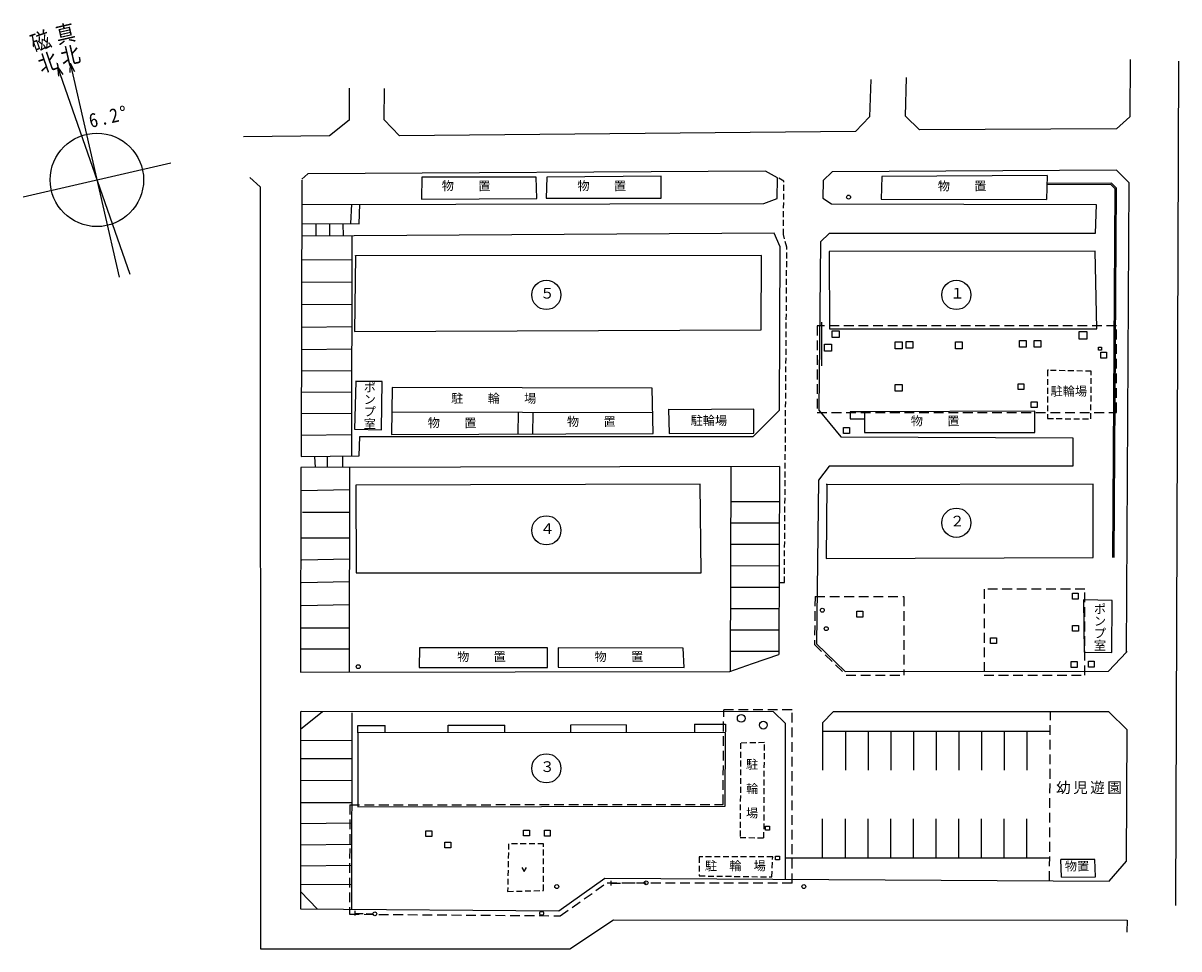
# Model space of a CAD drawing. Units: millimetres, scale not verified. Extents: x -81212 to 37589, y -48414 to 46712.
import ezdxf
from ezdxf.enums import TextEntityAlignment as Align

# ---------------------------------------------------------------- set-up
doc = ezdxf.new("R2010")
doc.units = ezdxf.units.MM
doc.header["$LTSCALE"] = 500
for name, pattern in [('CHAIN2', [12, 9, -1, 1, -1]), ('DASHED1', [1.8, 1.2, -0.6]), ('DASHED2', [3, 2, -1])]:
    doc.linetypes.add(name, pattern=pattern)
doc.layers.add('3-0', color=7, linetype='Continuous', lineweight=25)
doc.styles.add('@ＭＳ ゴシック', font='')
doc.styles.add('ＭＳ ゴシック', font='')
doc.styles.get('@ＭＳ ゴシック').set_extended_font_data('@MS Gothic')
doc.styles.get('ＭＳ ゴシック').set_extended_font_data('MS Gothic')

msp = doc.modelspace()

# ---------------------------------------------------------------- linework, layer by layer
at = {"layer": '3-0'}
for p, q in [((37289.1, -43963.8), (37589.1, 42786.2)), ((-77660.8, 42228.7), (-77591.6, 41271.2)), ((-77660.8, 42228.7), (-77122.1, 41434.1)), ((-77660.8, 42228.7), (-70259.4, 20900.8)), ((-76381.8, 42596.4), (-76416.3, 41637)), ((-76381.8, 42596.4), (-75932, 41748.3)), ((-76381.8, 42596.4), (-71327.1, 20593.9)), ((4339.1, 35586.1), (-42510.9, 35136.2)), ((-81211.8, 28861.6), (-66041.7, 32346.7)), ((-15610.9, 30986.2), (-27363.2, 30886.6)), ((-3658.7, 30827.1), (-4910.9, 31486.2)), ((7053.3, 30962.4), (6988.4, 28626.8)), ((24062.2, 31049.6), (7053.3, 30962.4)), ((24062.2, 31049.6), (23994.1, 28595.5)), ((-57910.9, 30836.2), (-56860.9, 29886.2)), ((-52560.9, 30586.2), (-52645.2, 2185)), ((-27363.2, 30886.6), (-27460.9, 28736.2)), ((-3710.9, 28686.2), (-3658.7, 30827.1)), ((30653.4, 30283.4), (24040, 30249.5)), ((30591.6, 30133.1), (24040.8, 30099.5)), ((31035.3, 29689.3), (30591.6, 30133.1)), ((31185.7, 29751), (30653.4, 30283.4)), ((30949.5, -8206), (31185.7, 29751)), ((6988.4, 28626.8), (23994.1, 28595.5)), ((30799.5, -8206.5), (31035.3, 29689.3)), ((-47465.3, 28096.9), (-47560.9, 26136.1)), ((-46660.9, 26086.2), (-46611.8, 28098.7)), ((29089.1, 28086.2), (28989.1, 25086.1)), ((-52574.1, 26135.8), (-46660.9, 26086.2)), ((-4010.9, 25136.2), (-52560.9, 24836.2)), ((-51081.1, 24845.3), (-51089, 26123.4)), ((-49710.9, 26111.8), (-49710.9, 24853.8)), ((-48363.8, 26100.5), (-48307.5, 24862.4)), ((-3410.9, 23736.2), (-4010.9, 25136.2)), ((-47410.9, 24836.2), (-47460.9, 2236.2)), ((-47061.5, 22786.2), (-47160.9, 15036.2)), ((-5310.9, 22836.2), (-47061.5, 22786.2)), ((-47060.9, 22786.2), (-47060.9, 22836.2)), ((-3460.6, 6936.2), (-3410.9, 23736.2)), ((28989.1, 23286.2), (1639.4, 23236.1)), ((1639.4, 23236.1), (1689.1, 15286.1)), ((-52585.2, 22386.3), (-47416.2, 22430.4)), ((-52592.1, 20086.1), (-47421.3, 20130.3)), ((-52598.9, 17786), (-47426.4, 17830.2)), ((-52605.7, 15485.8), (-47431.5, 15530.1)), ((27389.1, 15036.2), (27439.1, 15036.2)), ((-52612.5, 13185.7), (-47436.6, 13229.9)), ((10243.2, 13298.3), (9543.2, 13298.3)), ((10243.2, 13998.3), (10243.2, 13298.3)), ((-52619.1, 10985.6), (-47441.4, 11029.8)), ((24189.1, 11036.2), (24089.1, 11036.2)), ((-52625.6, 8785.4), (-47446.3, 8829.7)), ((-52632.1, 6585.3), (-47451.2, 6629.6)), ((-43310.9, 6786.2), (-16460.9, 6686.1)), ((-30310.7, 6737.7), (-30357.1, 4484.5)), ((-28811, 6706.8), (-28857.5, 4453.6)), ((-3460.6, 6936.2), (-6160.6, 4236.2)), ((3789.1, 6786), (3789.1, 6036.2)), ((5289.1, 6786), (3789.1, 6786)), ((3789.1, 6036.2), (5289.1, 6036.2)), ((22789.1, 6836.2), (5289.1, 6786)), ((5289.1, 6786), (5289.1, 4636.2)), ((-52638.7, 4385.1), (-47456.1, 4429.4)), ((-46660.9, 2236.2), (-46610.9, 4236.2)), ((-46610.9, 4236.2), (-6160.6, 4236.2)), ((26689.1, 4086.2), (26689.1, 1186.1)), ((-52645.2, 2185), (-46660.9, 2236.2)), ((-51260.9, 2186.2), (-51203.6, 1039.1)), ((-49910.9, 1041.8), (-49910.9, 2208.4)), ((-48360.9, 1044.9), (-48360.9, 2221.6)), ((-52648.6, 1036.2), (-52710.9, -19963.8)), ((-3477.8, 1136.5), (-52660.9, 1036.2)), ((-47648.5, 1046.4), (-47710.9, -19958.2)), ((-8477.7, 1151.3), (-8540.1, -19913.8)), ((-3477.8, 1136.5), (-3534.9, -18170.1)), ((-11610.9, -663.8), (-47010.6, -764)), ((-47010.6, -764), (-46960.9, -9763.8)), ((1388.5, -713.9), (1339.1, -8313.8)), ((28789.1, -663.8), (1388.5, -713.9)), ((1389.1, -713.9), (1389.1, -613.8)), ((-52610.9, -1313.8), (-47655.3, -1217.6)), ((-47662.2, -3563.8), (-52510.9, -3563.8)), ((-3488.4, -2463.5), (-8488.5, -2473.7)), ((-3494.9, -4663.5), (-8495, -4673.7)), ((-52560.9, -6163.8), (-47669.9, -6163.8)), ((-3501.4, -6863.5), (-8501.5, -6873.7)), ((-47676.5, -8368.1), (-52560.9, -8463.9)), ((-3496.9, -9063.5), (-8497, -9073.7)), ((-52610.9, -10763.8), (-47683.3, -10669.1)), ((-3492.5, -11263.5), (-8492.5, -11273.7)), ((-47690.4, -13069.2), (-52610.9, -13163.8)), ((-3521, -13463.6), (-8488, -13473.7)), ((-52660.9, -15413.8), (-47697.4, -15413.8)), ((-3527.5, -15663.6), (-8483.5, -15673.7)), ((18840.4, -16450), (18840.4, -17049.9)), ((-47703.9, -17613.8), (-52710.9, -17613.8)), ((-40464.3, -17463.8), (-40510.9, -19513.8)), ((-27310.9, -17463.8), (-40464.3, -17463.8)), ((-26210.9, -17463.6), (-26210.9, -19463.9)), ((-13360.9, -17513.8), (-26210.9, -17463.6)), ((18840.4, -17049.9), (18240.4, -17049.9)), ((-3534, -17863.6), (-8479.1, -17873.7)), ((-6227.1, -19104.2), (-3534.9, -18170.1)), ((28886, -18863.7), (28886, -19463.7)), ((32239.1, -17863.8), (32189.1, -17913.8)), ((-52710.9, -19963.8), (-8560.9, -19913.8)), ((-8560.9, -19913.8), (-6227.1, -19104.2)), ((3289.1, -19913.8), (30339.1, -19863.8)), ((28886, -19463.7), (28286, -19463.7)), ((-52610.9, -24013.8), (-52710.9, -24063.8)), ((-52710.9, -25833.1), (-50423.8, -24015.2)), ((-4086.9, -24043.1), (-52610.9, -24013.8)), ((-47410.9, -24163.8), (-47460.6, -44353.4)), ((973, -25192.2), (2061.1, -24046.8)), ((30389.1, -24063.8), (2061.1, -24046.8)), ((-46810.9, -26213.8), (-46810.9, -25463.8)), ((-46810.9, -25463.8), (-44010.9, -25463.8)), ((-44010.9, -26213.8), (-44010.9, -25463.8)), ((-31710.9, -26201.5), (-31710.9, -25413.8)), ((-19210.9, -25407.3), (-19210.9, -26177.3)), ((-12210.9, -25313.8), (-12210.9, -26168.1)), ((973, -26054.5), (973, -30054.5)), ((3306.5, -26054.5), (3306.5, -30054.5)), ((5640, -26054.5), (5640, -30054.5)), ((7973.5, -26054.5), (7973.5, -30054.5)), ((10307, -26054.5), (10307, -30054.5)), ((12640.4, -26054.5), (12640.4, -30054.5)), ((14973.9, -26054.5), (14973.9, -30054.5)), ((17307.4, -26054.5), (17307.4, -30054.5)), ((19640.9, -26054.5), (19640.9, -30054.5)), ((21974.4, -26054.5), (21974.4, -30054.5)), ((-52710.9, -27015.8), (-47417.8, -26963.4)), ((-9010.9, -26163.8), (-46810.9, -26213.8)), ((-52710.9, -28863.8), (-47422.5, -28863.8)), ((-52710.9, -31062.9), (-47428, -31114.2)), ((-52710.9, -33363.8), (-47433.6, -33363.8)), ((-52710.9, -35514.3), (-47438.7, -35463.1)), ((973, -39054.5), (973, -35054.5)), ((3306.5, -39054.5), (3306.5, -35054.5)), ((5640, -39054.5), (5640, -35054.5)), ((7973.5, -39054.5), (7973.5, -35054.5)), ((10307, -39054.5), (10307, -35054.5)), ((12640.4, -39054.5), (12640.4, -35054.5)), ((14973.9, -39054.5), (14973.9, -35054.5)), ((17307.4, -39054.5), (17307.4, -35054.5)), ((19640.9, -39054.5), (19640.9, -35054.5)), ((21974.4, -39054.5), (21974.4, -35054.5)), ((-52710.9, -37715.3), (-47444.1, -37663.2)), ((-2867, -39054.5), (24307.8, -39054.5)), ((-52710.9, -39865.3), (-47449.4, -39813.7)), ((25512, -41046.1), (25460.6, -39246.1)), ((-20810.9, -41413.8), (-20810.9, -41885.5)), ((25512, -41046.1), (29012, -40996.1)), ((-52710.9, -41814.8), (-47454.2, -41763.3)), ((-52710.9, -42511.1), (-50942.7, -44327.2)), ((-47075.7, -44980.3), (-47075.7, -44509.1)), ((-47075.7, -44762.2), (-46261.2, -44783.1)), ((-45947, -44791.1), (-45290, -44808))]:
    msp.add_line(p, q, dxfattribs=at)
at = {"layer": '3-0', "linetype": 'DASHED1'}
for p, q in [((-3010.9, 30486.2), (-3658.7, 30827.1)), ((-3513, -10763.8), (-2960.9, -10763.8)), ((-7460.9, -27266), (-7510.9, -36963.8)), ((-5010.9, -27213.8), (-7460.9, -27266))]:
    msp.add_line(p, q, dxfattribs=at)
at = {"layer": '3-0', "linetype": 'DASHED2'}
for p, q in [((31165.3, 15604), (392.6, 15604)), ((31165.3, 6714.1), (31165.3, 15604)), ((17561.7, -11452.5), (17561.7, -20286.9)), ((197, -12195.8), (138.1, -17147.7)), ((138.1, -17147.7), (3389.4, -20288.8)), ((3389.4, -20288.8), (9322.6, -20288.8)), ((17561.7, -20286.9), (27936, -20286.9)), ((-2175.3, -23844.2), (-9195.6, -23840)), ((-2175.3, -41669), (-2175.3, -23844.2)), ((24296.4, -41428.3), (24380.3, -24060.2)), ((-26004, -45015), (-21259.6, -41669)), ((-2175.3, -41669), (-21259.6, -41669)), ((-20810.9, -41663.8), (-17360.9, -41613.8))]:
    msp.add_line(p, q, dxfattribs=at)
at = {"layer": '3-0', "linetype": 'CHAIN2'}
msp.add_line((889.1, 11486.2), (889.1, 16036.2), dxfattribs=at)
at = {"layer": '3-0'}
for points in [[(32589.1, 42986.2), (32539.1, 37086.2), (31189.1, 35836.2), (10939.1, 35736.2), (9489.1, 37136.2), (9589.1, 41136.2)], [(5939.1, 40936.2), (5789.1, 37086.2), (4339.1, 35586.1)], [(-47710.9, 40036.2), (-47710.9, 36736.2), (-49710.9, 35136.2), (-58560.9, 35036.2)], [(-42510.9, 35136.2), (-44110.9, 36786.1), (-44060.9, 39986.2)], [(-4910.9, 31486.2), (-51960.9, 31236.2), (-52560.9, 30686.2)], [(-27460.9, 28736.2), (-15610.9, 28736.2), (-15610.9, 30986.2)], [(32489.1, 30286.2), (31189.1, 31586.2), (1939.1, 31436.2), (1039.1, 30536.2)], [(-56860.9, 29886.2), (-56810.9, -48413.8), (-25010.9, -48413.8), (-20510.9, -45413.8), (32289.1, -45463.8), (32239.1, -46713.8)], [(1039.1, 30536.2), (989.1, 28736.2), (1889.1, 28136.2), (29089.1, 28086.2)], [(30339.1, -19863.8), (32189.1, -17916.5), (32489.1, 30286.2)], [(-52560.9, 28086.2), (-5060.9, 28186.1), (-3710.9, 28686.2)], [(28989.1, 25086.1), (1639.1, 25086.1), (739.1, 24236.1), (589.1, 6936.2), (2839.1, 4186.2), (26689.1, 4086.2)], [(-47160.9, 15036.2), (-5360.9, 15186.2), (-5310.9, 22836.2)], [(1689.1, 15286.1), (29139.1, 15286.1), (28989.1, 23286.2)], [(9543.2, 13298.3), (9543.2, 13998.3), (10243.2, 13998.3)], [(5289.1, 4636.2), (22789.1, 4636.2), (22789.1, 6836.2)], [(26689.1, 1186.1), (1639.1, 1186.1), (539.1, -263.8), (339.1, -17063.9), (3289.1, -19913.8)], [(-46960.9, -9763.8), (-11510.9, -9763.8), (-11610.9, -663.8)], [(1339.1, -8313.8), (28789.1, -8213.8), (28789.1, -663.8)], [(18240.4, -17049.9), (18240.4, -16450), (18840.4, -16450)], [(-40510.9, -19513.8), (-27310.9, -19513.8), (-27310.9, -17463.8)], [(-26210.9, -19463.9), (-13260.9, -19513.8), (-13360.9, -17513.8)], [(28286, -19463.7), (28286, -18863.7), (28886, -18863.7)], [(-52710.9, -24063.8), (-52710.9, -44313.8), (-26160.9, -44513.8), (-21410.9, -41163.8), (30439.1, -41463.8), (32189.1, -39413.8), (32289.1, -25913.8), (30389.1, -24063.8)], [(-4086.9, -24043.1), (-2867, -25221.7), (-2867, -41275.1)], [(-37510.9, -26201.5), (-37510.9, -25413.8), (-31710.9, -25413.8)], [(-19210.9, -25407.3), (-24960.9, -25414.9), (-24960.9, -26184.9)], [(-12210.9, -25313.8), (-9010.9, -25313.8), (-9010.9, -26113.8)], [(973, -25192.2), (973, -26054.5), (24307.8, -26054.5)], [(-46810.9, -26213.8), (-46810.9, -33813.8), (-9060.9, -33763.8), (-9010.9, -26163.8)], [(-29955.6, -40040.9), (-29712.7, -40461.6), (-29484.2, -40066)], [(29012, -40996.1), (28962, -39246.1), (25460.6, -39246.1)]]:
    msp.add_lwpolyline(points, dxfattribs=at)
for points in [[(-40210.9, 30886.2), (-40260.9, 28636.2), (-28410.9, 28686.2), (-28460.9, 30886.2)], [(1965.8, 14409.1), (1965.8, 15109.1), (2665.8, 15109.1), (2665.8, 14409.1)], [(27341.8, 14229), (27341.8, 15029), (28141.8, 15029), (28141.8, 14229)], [(1172.3, 13020.6), (1172.3, 13720.6), (1872.3, 13720.6), (1872.3, 13020.6)], [(8432.4, 13258.6), (8432.4, 13958.6), (9132.4, 13958.6), (9132.4, 13258.6)], [(14621.3, 13258.6), (14621.3, 13958.6), (15321.3, 13958.6), (15321.3, 13258.6)], [(21206.9, 13417.3), (21206.9, 14117.3), (21906.9, 14117.3), (21906.9, 13417.3)], [(22714.4, 13417.3), (22714.4, 14117.3), (23414.4, 14117.3), (23414.4, 13417.3)], [(29340.1, 13119.6), (29340.1, 13419.7), (29640.1, 13419.7), (29640.1, 13119.6)], [(29550.5, 12290.5), (29550.5, 12890.5), (30150.6, 12890.5), (30150.6, 12290.5)], [(-47010.9, 9886.2), (-47160.9, 4986.2), (-44360.9, 4936.2), (-44310.9, 9886.2), (-47060.9, 9886.2)], [(8432.4, 8894.6), (8432.4, 9594.6), (9132.4, 9594.6), (9132.4, 8894.6)], [(21066.3, 9058.7), (21066.3, 9658.7), (21666.3, 9658.7), (21666.3, 9058.7)], [(-43260.9, 9286.2), (-43360.9, 4436.2), (-16460.9, 4536.2), (-16560.9, 9186.2)], [(22415.1, 7204.2), (22415.1, 7804.1), (23015.1, 7804.1), (23015.1, 7204.2)], [(-14860.9, 7036.1), (-14810.9, 4536.2), (-6110.9, 4586.2), (-6110.9, 7036.1), (-14810.9, 6986.2)], [(3121, 4548.9), (3121, 5148.9), (3721, 5148.9), (3721, 4548.9)], [(26645, -12463.7), (26645, -11863.7), (27245, -11863.7), (27245, -12463.7)], [(27789.1, -12563.8), (27839.1, -17913.8), (30689.1, -17963.8), (30739.1, -12613.8)], [(4490.4, -13714.4), (5090.4, -13714.4), (5090.4, -14314.4), (4490.4, -14314.4)], [(26670.6, -15771.4), (26670.6, -15171.4), (27270.6, -15171.4), (27270.6, -15771.4)], [(26516.8, -19489.3), (26516.8, -18889.3), (27116.8, -18889.3), (27116.8, -19489.3)], [(-39810.4, -36875.7), (-39810.4, -36275.7), (-39210.5, -36275.7), (-39210.5, -36875.7)], [(-29763.1, -36806.6), (-29763.1, -36206.6), (-29163.1, -36206.6), (-29163.1, -36806.6)], [(-27625.5, -36821.1), (-27625.5, -36221.1), (-27025.5, -36221.1), (-27025.5, -36821.1)], [(-4892.9, -36211.4), (-4892.9, -35811.4), (-4492.9, -35811.4), (-4492.9, -36211.4)], [(-37862.1, -38044.7), (-37862.1, -37444.7), (-37262.1, -37444.7), (-37262.1, -38044.7)], [(-3877.8, -39270.2), (-3877.8, -38870.2), (-3477.8, -38870.2), (-3477.8, -39270.2)]]:
    msp.add_lwpolyline(points, close=True, dxfattribs=at)
at = {"layer": '3-0', "linetype": 'DASHED1'}
for points in [[(-2960.9, -10763.8), (-2710.9, 23686.2), (-3060.9, 24986.2), (-3010.9, 30486.2)], [(24089.1, 11036.2), (24089.1, 6086.2), (28539.1, 6036.2), (28589.1, 10936.2), (24189.1, 11036.2)], [(-7510.9, -36963.8), (-5060.9, -37013.8), (-5010.9, -27213.8)]]:
    msp.add_lwpolyline(points, dxfattribs=at)
at = {"layer": '3-0', "linetype": 'DASHED2'}
for points in [[(392.6, 15604), (392.6, 6714.1), (31165.3, 6714.1)], [(27936, -20286.9), (27936, -11452.5), (17561.7, -11452.5)], [(197, -12195.8), (9322.6, -12195.8), (9322.6, -20288.8)], [(-47634.2, -33614.9), (-9259.6, -33564.1), (-9195.6, -23840)], [(-47634.2, -33614.9), (-47661.9, -44851.9), (-26004, -45015)]]:
    msp.add_lwpolyline(points, dxfattribs=at)
at = {"layer": '3-0', "linetype": 'DASHED1'}
for points in [[(-31310.9, -37613.8), (-31410.9, -42513.8), (-27710.9, -42413.8), (-27710.9, -37613.8)], [(-11710.9, -38963.8), (-11710.9, -40913.8), (-4260.9, -41013.8), (-4160.9, -38963.8)]]:
    msp.add_lwpolyline(points, close=True, dxfattribs=at)
at = {"layer": '3-0'}
for centre, radius in [((-73626.8, 30604.2), 4800), ((3639.1, 28836.2), 200), ((-27430.3, 18784.6), 1500), ((14713.1, 18784.6), 1500), ((14713.1, -4628.4), 1500), ((-27430.3, -5408.8), 1500), ((939.1, -13613.9), 200), ((1339.1, -15513.9), 200), ((-46760.9, -19413.8), 200), ((-7397.1, -24726.2), 400), ((-5129.4, -25424), 400), ((-27430.3, -29862.4), 1500), ((-17173.1, -41628.5), 200), ((-26360.9, -42013.8), 200), ((-960.9, -42013.8), 200), ((-45060.9, -44813.8), 200), ((-27910.9, -44763.8), 200)]:
    msp.add_circle(centre, radius, dxfattribs=at)

# ---------------------------------------------------------------- texts
at = {"layer": '3-0', "style": '@ＭＳ ゴシック', "width": 1.15}
for s, rotation, p in [('真北', 282.938, (-78308, 46514.6)), ('磁北', 289.138, (-80943.7, 45588.1))]:
    msp.add_text(s, height=1466, rotation=rotation, dxfattribs=at).set_placement(p, align=Align.BOTTOM_LEFT)
at = {"layer": '3-0', "style": 'ＭＳ ゴシック'}
for s, height, p in [('物\u3000\u3000置', 916.4, (-38181.2, 29261.4)), ('物\u3000\u3000置', 916.4, (-24233.3, 29261.4)), ('物\u3000\u3000置', 916.4, (12806.9, 29238.1)), ('５', 1100, (-28083.4, 18077.2)), ('１', 1100, (14060, 18077.2)), ('駐\u3000\u3000輪\u3000\u3000場', 916.4, (-37209.2, 7422.9)), ('駐輪場', 916.4, (24400.8, 8162.2)), ('物\u3000\u3000置', 916.4, (-39617.9, 4907.7)), ('物\u3000\u3000置', 916.4, (-25310, 5037.7)), ('駐輪場', 916.4, (-12592.7, 5144.3)), ('物\u3000\u3000置', 916.4, (10033.1, 5107)), ('４', 1100, (-28083.4, -6116.3)), ('２', 1100, (14060, -5335.8)), ('物\u3000\u3000置', 916.4, (-36597, -19113.1)), ('物\u3000\u3000置', 916.4, (-22474.9, -19113.1)), ('３', 1100, (-28083.4, -30569.8)), ('駐\u3000輪\u3000場', 916.4, (-11119.7, -40613.1)), ('物置', 916.4, (25873.6, -40647.5))]:
    msp.add_text(s, height=height, dxfattribs=at).set_placement(p, align=Align.BOTTOM_LEFT)
at = {"layer": '3-0', "style": '@ＭＳ ゴシック'}
for s, p in [('ポンプ室', (-46324.3, 9936.2)), ('ポンプ室', (28729.7, -12841.7)), ('駐\u3000輪\u3000場', (-7026.9, -28812.8))]:
    msp.add_text(s, height=916.4, rotation=270, dxfattribs=at).set_placement(p, align=Align.BOTTOM_LEFT)
at = {"layer": '3-0', "insert": (-74256.6, 35909.8), "char_height": 1466, "attachment_point": 7, "rotation": 12.938, "style": 'ＭＳ ゴシック'}
msp.add_mtext('\\T1.22;\\W0.9;6.2°', dxfattribs=at)
at = {"layer": '3-0', "insert": (24962.3, -32520.9), "char_height": 1100, "attachment_point": 7, "style": 'ＭＳ ゴシック'}
msp.add_mtext('\\T1.17;幼児遊園', dxfattribs=at)

doc.saveas('drawing.dxf')
